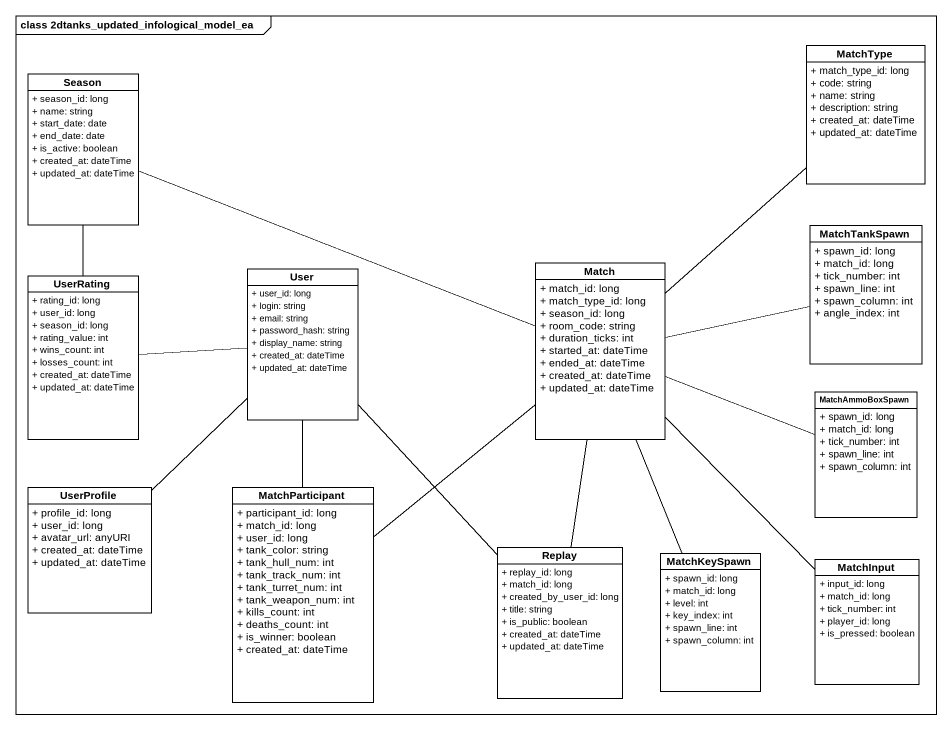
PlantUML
@startuml
mainframe class 2dtanks_updated_infological_model_ea
hide circle
hide empty members
skinparam classAttributeIconSize 0
class MatchType {
  + match_type_id: long
  + code: string
  + name: string
  + description: string
  + created_at: dateTime
  + updated_at: dateTime
}
class Season {
  + season_id: long
  + name: string
  + start_date: date
  + end_date: date
  + is_active: boolean
  + created_at: dateTime
  + updated_at: dateTime
}
class MatchTankSpawn {
  + spawn_id: long
  + match_id: long
  + tick_number: int
  + spawn_line: int
  + spawn_column: int
  + angle_index: int
}
class User {
  + user_id: long
  + login: string
  + email: string
  + password_hash: string
  + display_name: string
  + created_at: dateTime
  + updated_at: dateTime
}
class Match {
  + match_id: long
  + match_type_id: long
  + season_id: long
  + room_code: string
  + duration_ticks: int
  + started_at: dateTime
  + ended_at: dateTime
  + created_at: dateTime
  + updated_at: dateTime
}
class UserRating {
  + rating_id: long
  + user_id: long
  + season_id: long
  + rating_value: int
  + wins_count: int
  + losses_count: int
  + created_at: dateTime
  + updated_at: dateTime
}
class MatchAmmoBoxSpawn {
  + spawn_id: long
  + match_id: long
  + tick_number: int
  + spawn_line: int
  + spawn_column: int
}
class UserProfile {
  + profile_id: long
  + user_id: long
  + avatar_url: anyURI
  + created_at: dateTime
  + updated_at: dateTime
}
class MatchParticipant {
  + participant_id: long
  + match_id: long
  + user_id: long
  + tank_color: string
  + tank_hull_num: int
  + tank_track_num: int
  + tank_turret_num: int
  + tank_weapon_num: int
  + kills_count: int
  + deaths_count: int
  + is_winner: boolean
  + created_at: dateTime
}
class Replay {
  + replay_id: long
  + match_id: long
  + created_by_user_id: long
  + title: string
  + is_public: boolean
  + created_at: dateTime
  + updated_at: dateTime
}
class MatchKeySpawn {
  + spawn_id: long
  + match_id: long
  + level: int
  + key_index: int
  + spawn_line: int
  + spawn_column: int
}
class MatchInput {
  + input_id: long
  + match_id: long
  + tick_number: int
  + player_id: long
  + is_pressed: boolean
}
MatchType -- Match
MatchTankSpawn -left- Match
Match -left- Season
UserRating -up- Season
UserRating -right- User
MatchAmmoBoxSpawn -left- Match
UserProfile -up- User
MatchParticipant -up- User
MatchParticipant -up- Match
Replay -up- User
Replay -up- Match
MatchKeySpawn -up- Match
MatchInput -up- Match
@enduml
